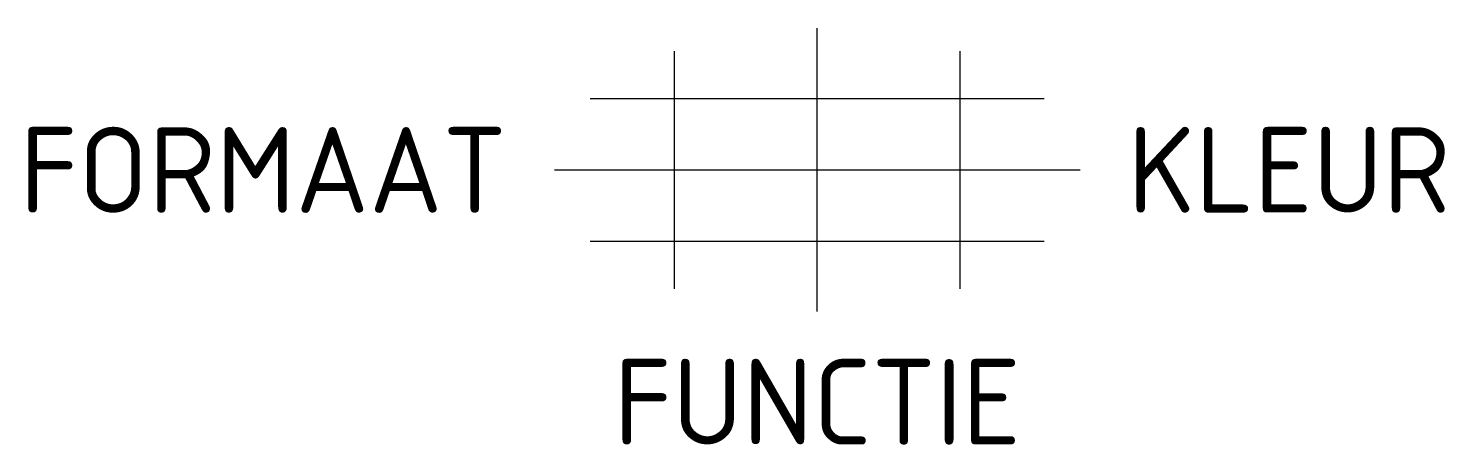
# Model space of a CAD drawing. Extents: x -16.6 to 13.2, y -5.8 to 3.
import ezdxf
from ezdxf.enums import TextEntityAlignment as Align

# ---------------------------------------------------------------- set-up
doc = ezdxf.new("R2010")
doc.units = 0
doc.styles.add('NLCS-ISO', font='NLCS-ISO.ttf')

msp = doc.modelspace()

# ---------------------------------------------------------------- linework, layer by layer
for p, q in [((0, 0), (0, 2.975)), ((-3, 0), (-3, 2.498)), ((3, 0), (3, 2.498)), ((-4.771, 1.5), (4.771, 1.5)), ((-5.525, 0), (5.525, 0)), ((-3, -2.498), (-3, 0)), ((0, -2.975), (0, 0)), ((3, -2.498), (3, 0)), ((-4.771, -1.5), (4.771, -1.5))]:
    msp.add_line(p, q)

# ---------------------------------------------------------------- texts
at = {"style": 'NLCS-ISO'}
msp.add_attdef('FORMAAT', text='', height=1.8, dxfattribs=at).set_placement((-6.525, 0), align=Align.MIDDLE_RIGHT)
msp.add_attdef('KLEUR', text='', height=1.8, dxfattribs=at).set_placement((6.525, 0), align=Align.MIDDLE_LEFT)
at = {"style": 'NLCS-ISO', "flags": 1}
msp.add_attdef('FUNCTIE', text='', height=1.8, dxfattribs=at).set_placement((0, -3.975), align=Align.TOP_CENTER)

doc.saveas('drawing.dxf')
